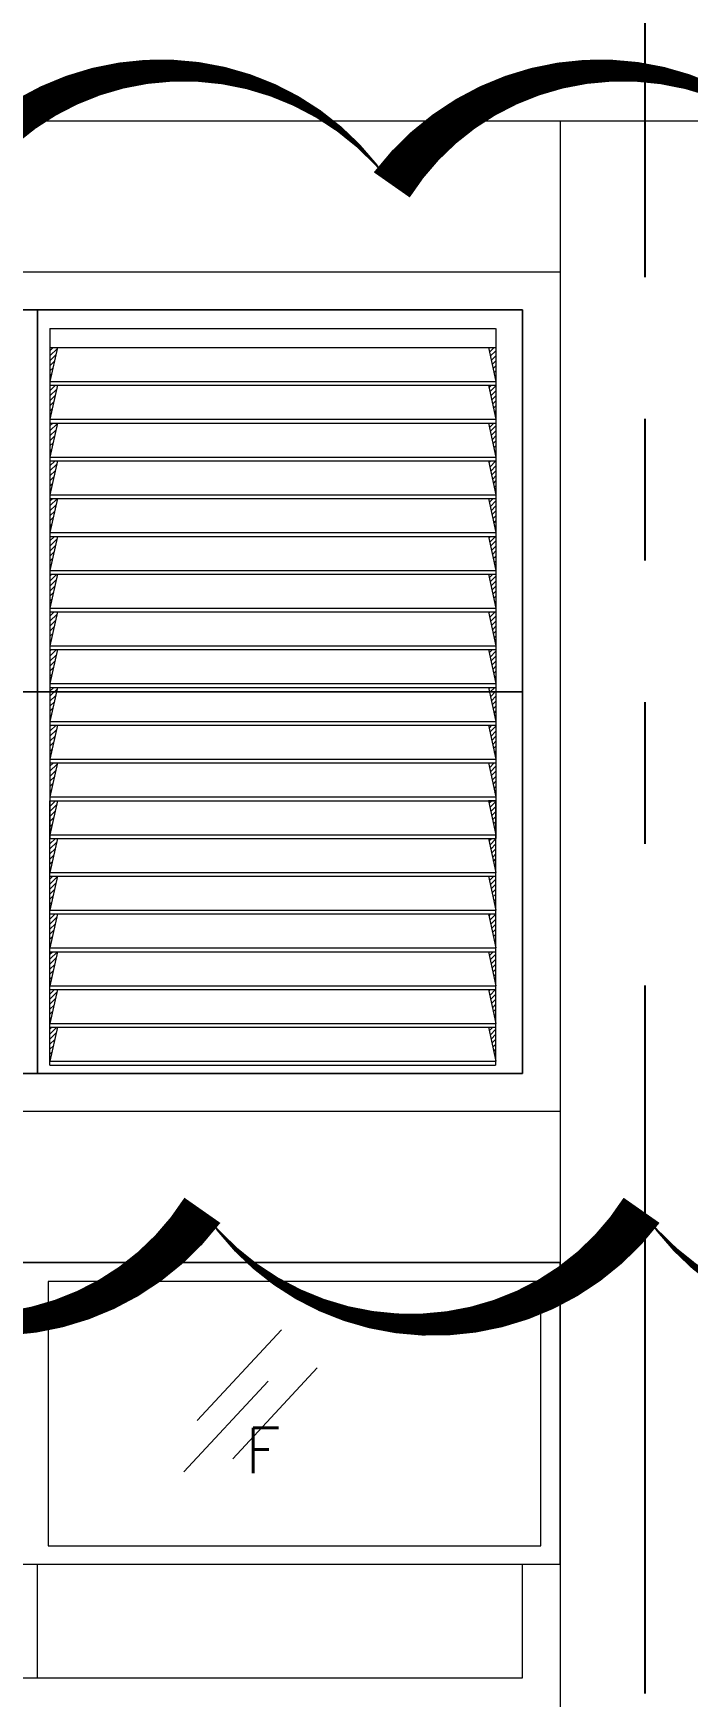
# Model space of a CAD drawing. Header units: inches. Extents: x 10298 to 58665, y -34908 to 21181.
# Drawn here: x 38594 to 40326, y 7716 to 12121 of the extents above; entities that cross this region are included whole.
import ezdxf
from ezdxf import colors
from ezdxf.entities.mleader import LeaderData, LeaderLine
from ezdxf.math import Vec2, Vec3

# ---------------------------------------------------------------- set-up
doc = ezdxf.new("R2010")
doc.units = ezdxf.units.IN
doc.header["$MEASUREMENT"] = 0
for name, pattern in [('CENTER', [2, 1.25, -0.25, 0.25, -0.25]), ('HIDDEN', [0.375, 0.25, -0.125]), ('HIDDEN2', [0.1875, 0.125, -0.0625]), ('PHANTOM', [2.5, 1.25, -0.25, 0.25, -0.25, 0.25, -0.25])]:
    doc.linetypes.add(name, pattern=pattern)
for name, color, linetype in [('1', 1, 'CENTER'), ('M-DIM', 8, 'Continuous'), ('M-HVAC-DUCT-NEW', 5, 'Continuous'), ('M-HVAC-PIPE-NEW', 6, 'HIDDEN2'), ('M-X-BKGD', 8, 'Continuous')]:
    doc.layers.add(name, color=color, linetype=linetype)
doc.layers.add('grid nos', color=253, linetype='Continuous', lineweight=0)
doc.styles.add('RomanS', font='romans.shx', dxfattribs={"width": 0.8})
doc.styles.add('SIMPLEX', font='simplex.shx')

# ---------------------------------------------------------------- blocks, each defined once
blk = doc.blocks.new('GRID')
at = {"layer": 'M-DIM', "linetype": 'PHANTOM', "ltscale": 1500}
blk.add_line((46265.5, 10630.4), (46265.5, 30837.1), dxfattribs=at)
blk = doc.blocks.new('ELEV 1')
at = {"layer": 'M-X-BKGD', "lineweight": 20}
for p, q in [((19040.5, 22294.4), (59990.5, 22294.4)), ((46040.5, 22294.4), (46040.5, 10921.6)), ((41990.5, 21894.4), (46040.5, 21894.4)), ((46040.5, 19671.6), (41990.5, 19671.6)), ((46040.5, 19271.6), (41990.5, 19271.6))]:
    blk.add_line(p, q, dxfattribs=at)
at = {"layer": 'M-X-BKGD', "lineweight": 0}
for p, q in [((42090.5, 21794.4), (45940.5, 21794.4)), ((44657.2, 21794.4), (43373.9, 21794.4)), ((44657.2, 21794.4), (43373.9, 21794.4)), ((44657.2, 21794.4), (43373.9, 21794.4)), ((44657.2, 21794.4), (43373.9, 21794.4)), ((44657.2, 21794.4), (43373.9, 21794.4)), ((44657.2, 21794.4), (43373.9, 21794.4)), ((44657.2, 21794.4), (44657.2, 19771.7)), ((44657.2, 21794.4), (44657.2, 19771.7)), ((45940.5, 21794.4), (44657.2, 21794.4)), ((44657.2, 21794.4), (44657.2, 19771.7)), ((44657.2, 19771.7), (44657.2, 21794.4)), ((44657.2, 21794.4), (44657.2, 19771.7)), ((45940.5, 21794.4), (44657.2, 21794.4)), ((44657.2, 21794.4), (44657.2, 19771.7)), ((44657.2, 19771.7), (44657.2, 21794.4)), ((44657.2, 21794.4), (44657.2, 19771.7)), ((45940.5, 21794.4), (44657.2, 21794.4)), ((44657.2, 21794.4), (44657.2, 19771.7)), ((44657.2, 19771.7), (44657.2, 21794.4)), ((44657.2, 20783), (44657.2, 21794.4)), ((45940.5, 21794.4), (44657.2, 21794.4)), ((44657.2, 21794.4), (44657.2, 20783)), ((44657.2, 21794.4), (44657.2, 19771.7)), ((45940.5, 21794.4), (44657.2, 21794.4)), ((44657.2, 21794.4), (44657.2, 19771.7)), ((44657.2, 19771.7), (44657.2, 21794.4)), ((44657.2, 20783), (44657.2, 21794.4)), ((45940.5, 21794.4), (44657.2, 21794.4)), ((44657.2, 21794.4), (44657.2, 20783)), ((45940.5, 21794.4), (45940.5, 19771.7)), ((45940.5, 19771.7), (45940.5, 21794.4)), ((45940.5, 19771.7), (45940.5, 21794.4)), ((45940.5, 19771.7), (45940.5, 21794.4)), ((45940.5, 20783), (45940.5, 21794.4)), ((45940.5, 19771.7), (45940.5, 21794.4)), ((45940.5, 20783), (45940.5, 21794.4)), ((43373.9, 20783), (44657.2, 20783)), ((44657.2, 20783), (43373.9, 20783)), ((43373.9, 20783), (44657.2, 20783)), ((44657.2, 20783), (43373.9, 20783)), ((45940.5, 20783), (44657.2, 20783)), ((44657.2, 20783), (44657.2, 19771.7)), ((44657.2, 19771.7), (44657.2, 20783)), ((44657.2, 20783), (45940.5, 20783)), ((45940.5, 20783), (44657.2, 20783)), ((44657.2, 20783), (44657.2, 19771.7)), ((44657.2, 19771.7), (44657.2, 20783)), ((44657.2, 20783), (45940.5, 20783)), ((45940.5, 19771.7), (45940.5, 20783)), ((45940.5, 19771.7), (45940.5, 20783)), ((45940.5, 19771.7), (42090.5, 19771.7)), ((43373.9, 19771.7), (44657.2, 19771.7)), ((43373.9, 19771.7), (44657.2, 19771.7)), ((43373.9, 19771.7), (44657.2, 19771.7)), ((43373.9, 19771.7), (44657.2, 19771.7)), ((43373.9, 19771.7), (44657.2, 19771.7)), ((43373.9, 19771.7), (44657.2, 19771.7)), ((44657.2, 19771.7), (45940.5, 19771.7)), ((44657.2, 19771.7), (45940.5, 19771.7)), ((44657.2, 19771.7), (45940.5, 19771.7)), ((44657.2, 19771.7), (45940.5, 19771.7)), ((44657.2, 19771.7), (45940.5, 19771.7)), ((44657.2, 19771.7), (45940.5, 19771.7)), ((41990.5, 19271.6), (46039.4, 19271.6)), ((46039.4, 19271.6), (46039.4, 18471.6)), ((45989.4, 19221.6), (44685.5, 19221.6)), ((44685.5, 19221.6), (44685.5, 18521.6)), ((45989.4, 18521.6), (45989.4, 19221.6)), ((45303, 19093.4), (45080, 18853.1)), ((45397.2, 18992.4), (45174.1, 18752)), ((45268.2, 18957.6), (45045.1, 18717.2)), ((44685.5, 18521.6), (45989.4, 18521.6)), ((46039.4, 18471.6), (41990.5, 18471.6)), ((44657.2, 18171.6), (44657.2, 18471.6)), ((45940.5, 18171.6), (45940.5, 18471.6)), ((42090.5, 18171.6), (45940.5, 18171.6))]:
    blk.add_line(p, q, dxfattribs=at)
at = {"layer": 'M-X-BKGD', "style": 'SIMPLEX'}
blk.add_text('F', height=120, dxfattribs=at).set_placement((45207.5, 18713.5))
blk = doc.blocks.new('louver 1')
at = {"layer": '1', "color": 170, "lineweight": 0}
for p, q in [((85937.1, 98713), (87117.1, 98713)), ((85937.1, 98713), (85937.1, 97363)), ((85937.1, 98713), (85937.1, 97363)), ((87117.1, 98713), (87117.1, 97363)), ((85937.1, 98663), (87117.1, 98663)), ((85937.1, 98573), (87117.1, 98573)), ((85937.1, 98563), (87117.1, 98563)), ((85937.1, 98473), (87117.1, 98473)), ((85937.1, 98463), (87117.1, 98463)), ((85937.1, 98373), (87117.1, 98373)), ((85937.1, 98363), (87117.1, 98363)), ((85937.1, 98273), (87117.1, 98273)), ((85937.1, 98263), (87117.1, 98263)), ((85937.1, 98173), (87117.1, 98173)), ((85937.1, 98163), (87117.1, 98163)), ((85937.1, 98073), (87117.1, 98073)), ((85937.1, 98063), (87117.1, 98063)), ((85937.1, 97973), (87117.1, 97973)), ((85937.1, 97963), (87117.1, 97963)), ((85937.1, 97873), (87117.1, 97873)), ((85937.1, 97863), (87117.1, 97863)), ((85937.1, 97773), (87117.1, 97773)), ((85937.1, 97763), (87117.1, 97763)), ((85937.1, 97673), (87117.1, 97673)), ((85937.1, 97663), (87117.1, 97663)), ((85937.1, 97573), (87117.1, 97573)), ((85937.1, 97563), (87117.1, 97563)), ((85937.1, 97473), (87117.1, 97473)), ((85937.1, 97463), (87117.1, 97463)), ((85937.1, 97373), (87117.1, 97373)), ((85937.1, 97363), (87117.1, 97363)), ((85937.1, 97273), (87117.1, 97273)), ((85937.1, 97263), (87117.1, 97263)), ((85937.1, 97173), (87117.1, 97173)), ((85937.1, 97163), (87117.1, 97163)), ((85937.1, 97073), (87117.1, 97073)), ((85937.1, 97063), (87117.1, 97063)), ((85937.1, 96973), (87117.1, 96973)), ((85937.1, 96963), (87117.1, 96963)), ((85937.1, 96873), (87117.1, 96873)), ((85937.1, 96863), (87117.1, 96863)), ((85937.1, 96773), (87117.1, 96773)), ((85937.1, 96763), (87117.1, 96763))]:
    blk.add_line(p, q, dxfattribs=at)
at = {"layer": 'grid nos', "color": 170, "linetype": 'Continuous', "ltscale": 10000}
for p, q in [((85937.1, 98654.5), (85945.6, 98663)), ((85937.1, 98641.2), (85956.6, 98660.7)), ((85937.1, 98628), (85952.8, 98643.7)), ((85937.1, 98614.7), (85949, 98626.6)), ((87097.5, 98661.4), (87099.1, 98663)), ((87099.9, 98650.5), (87112.4, 98663)), ((87102.3, 98639.7), (87117.1, 98654.5)), ((87104.7, 98628.8), (87117.1, 98641.2)), ((87107.1, 98618), (87117.1, 98628)), ((85937.1, 98601.4), (85945.2, 98609.6)), ((85937.1, 98588.2), (85941.4, 98592.5)), ((87109.5, 98607.1), (87117.1, 98614.7)), ((87111.9, 98596.3), (87117.1, 98601.5)), ((87114.3, 98585.4), (87117.1, 98588.2)), ((85937.1, 98574.9), (85937.6, 98575.5)), ((85937.1, 98561.7), (85938.4, 98563)), ((85937.1, 98548.4), (85951.7, 98563)), ((85937.1, 98535.2), (85954.8, 98552.9)), ((87098.6, 98556.4), (87105.2, 98563)), ((87101, 98545.6), (87117.1, 98561.7)), ((87103.4, 98534.7), (87117.1, 98548.4)), ((87116.7, 98574.6), (87117.1, 98574.9)), ((85937.1, 98521.9), (85951.1, 98535.9)), ((85937.1, 98508.6), (85947.3, 98518.8)), ((85937.1, 98495.4), (85943.5, 98501.8)), ((87105.8, 98523.9), (87117.1, 98535.2)), ((87108.2, 98513), (87117.1, 98521.9)), ((87110.6, 98502.2), (87117.1, 98508.7)), ((87113, 98491.3), (87117.1, 98495.4)), ((85937.1, 98482.1), (85939.7, 98484.7)), ((85937.1, 98455.6), (85944.5, 98463)), ((85937.1, 98442.3), (85956.9, 98462.2)), ((87097.3, 98462.3), (87098, 98463)), ((87099.7, 98451.4), (87111.2, 98463)), ((87102.1, 98440.6), (87117.1, 98455.6)), ((87115.4, 98480.5), (87117.1, 98482.1)), ((85937.1, 98429.1), (85953.1, 98445.1)), ((85937.1, 98415.8), (85949.3, 98428.1)), ((85937.1, 98402.6), (85945.5, 98411)), ((87104.5, 98429.8), (87117.1, 98442.4)), ((87106.9, 98418.9), (87117.1, 98429.1)), ((87109.3, 98408.1), (87117.1, 98415.8)), ((85937.1, 98389.3), (85941.8, 98394)), ((85937.1, 98376.1), (85938, 98376.9)), ((85937.1, 98362.8), (85937.3, 98363)), ((85937.1, 98349.5), (85950.6, 98363)), ((87098.4, 98357.3), (87104, 98363)), ((87100.8, 98346.5), (87117.1, 98362.8)), ((87111.7, 98397.2), (87117.1, 98402.6)), ((87114.1, 98386.4), (87117.1, 98389.3)), ((87116.5, 98375.5), (87117.1, 98376.1)), ((85937.1, 98336.3), (85955.2, 98354.4)), ((85937.1, 98323), (85951.4, 98337.3)), ((85937.1, 98309.8), (85947.6, 98320.3)), ((87103.2, 98335.6), (87117.1, 98349.6)), ((87105.6, 98324.8), (87117.1, 98336.3)), ((87108, 98313.9), (87117.1, 98323)), ((85937.1, 98296.5), (85943.8, 98303.2)), ((85937.1, 98283.2), (85940, 98286.2)), ((87110.4, 98303.1), (87117.1, 98309.8)), ((87112.8, 98292.2), (87117.1, 98296.5)), ((87115.2, 98281.4), (87117.1, 98283.3)), ((85937.1, 98256.7), (85943.4, 98263)), ((85937.1, 98243.5), (85956.6, 98263)), ((85937.1, 98230.2), (85953.4, 98246.6)), ((85937.1, 98217), (85949.7, 98229.5)), ((87099.5, 98252.4), (87110.1, 98263)), ((87101.9, 98241.5), (87117.1, 98256.7)), ((87104.3, 98230.7), (87117.1, 98243.5)), ((87106.7, 98219.8), (87117.1, 98230.2)), ((85937.1, 98203.7), (85945.9, 98212.5)), ((85937.1, 98190.4), (85942.1, 98195.4)), ((87109.1, 98209), (87117.1, 98217)), ((87111.5, 98198.1), (87117.1, 98203.7)), ((87113.9, 98187.3), (87117.1, 98190.5)), ((85937.1, 98177.2), (85938.3, 98178.4)), ((85937.1, 98150.7), (85949.4, 98163)), ((85937.1, 98137.4), (85955.5, 98155.8)), ((87098.2, 98158.3), (87102.9, 98163)), ((87100.6, 98147.4), (87116.2, 98163)), ((87103, 98136.6), (87117.1, 98150.7)), ((87116.3, 98176.4), (87117.1, 98177.2)), ((85937.1, 98124.1), (85951.7, 98138.8)), ((85937.1, 98110.9), (85947.9, 98121.7)), ((85937.1, 98097.6), (85944.1, 98104.7)), ((87105.4, 98125.7), (87117.1, 98137.4)), ((87107.8, 98114.9), (87117.1, 98124.2)), ((87110.2, 98104), (87117.1, 98110.9)), ((87112.6, 98093.2), (87117.1, 98097.6)), ((85937.1, 98084.4), (85940.3, 98087.6)), ((85937.1, 98057.9), (85942.3, 98063)), ((85937.1, 98044.6), (85955.5, 98063)), ((87099.3, 98053.3), (87109, 98063)), ((87101.7, 98042.4), (87117.1, 98057.9)), ((87115, 98082.3), (87117.1, 98084.4)), ((85937.1, 98031.3), (85953.8, 98048)), ((85937.1, 98018.1), (85950, 98031)), ((85937.1, 98004.8), (85946.2, 98013.9)), ((87104.1, 98031.6), (87117.1, 98044.6)), ((87106.5, 98020.7), (87117.1, 98031.4)), ((87108.9, 98009.9), (87117.1, 98018.1)), ((85937.1, 97991.6), (85942.4, 97996.9)), ((85937.1, 97978.3), (85938.6, 97979.8)), ((87111.3, 97999.1), (87117.1, 98004.8)), ((87113.7, 97988.2), (87117.1, 97991.6)), ((87116.1, 97977.4), (87117.1, 97978.3)), ((85937.1, 97951.8), (85948.3, 97963)), ((85937.1, 97938.5), (85955.8, 97957.2)), ((85937.1, 97925.3), (85952, 97940.2)), ((85937.1, 97912), (85948.2, 97923.2)), ((87097.9, 97959.2), (87101.8, 97963)), ((87100.4, 97948.3), (87115, 97963)), ((87102.8, 97937.5), (87117.1, 97951.8)), ((87105.2, 97926.6), (87117.1, 97938.5)), ((87107.6, 97915.8), (87117.1, 97925.3)), ((85937.1, 97898.8), (85944.5, 97906.1)), ((85937.1, 97885.5), (85940.7, 97889.1)), ((87110, 97904.9), (87117.1, 97912)), ((87112.4, 97894.1), (87117.1, 97898.8)), ((87114.8, 97883.2), (87117.1, 97885.5)), ((85937.1, 97859), (85941.1, 97863)), ((85937.1, 97845.7), (85954.4, 97863)), ((85937.1, 97832.5), (85954.1, 97849.5)), ((87099.1, 97854.2), (87107.9, 97863)), ((87101.5, 97843.4), (87117.1, 97859)), ((87103.9, 97832.5), (87117.1, 97845.7)), ((85937.1, 97819.2), (85950.3, 97832.4)), ((85937.1, 97805.9), (85946.5, 97815.4)), ((85937.1, 97792.7), (85942.7, 97798.3)), ((87106.3, 97821.7), (87117.1, 97832.5)), ((87108.7, 97810.8), (87117.1, 97819.2)), ((87111.1, 97800), (87117.1, 97806)), ((87113.5, 97789.1), (87117.1, 97792.7)), ((85937.1, 97779.4), (85938.9, 97781.3)), ((85937.1, 97752.9), (85947.2, 97763)), ((85937.1, 97739.7), (85956.1, 97758.7)), ((87097.7, 97760.1), (87100.7, 97763)), ((87100.2, 97749.2), (87113.9, 97763)), ((87102.6, 97738.4), (87117.1, 97752.9)), ((87115.9, 97778.3), (87117.1, 97779.4)), ((85937.1, 97726.4), (85952.3, 97741.7)), ((85937.1, 97713.1), (85948.6, 97724.6)), ((85937.1, 97699.9), (85944.8, 97707.6)), ((87105, 97727.6), (87117.1, 97739.7)), ((87107.4, 97716.7), (87117.1, 97726.4)), ((87109.8, 97705.9), (87117.1, 97713.2)), ((85937.1, 97686.6), (85941, 97690.5)), ((85937.1, 97673.4), (85937.2, 97673.5)), ((85937.1, 97660.1), (85940, 97663)), ((85937.1, 97646.8), (85953.3, 97663)), ((87098.8, 97655.1), (87106.7, 97663)), ((87101.3, 97644.3), (87117.1, 97660.1)), ((87112.2, 97695), (87117.1, 97699.9)), ((87114.6, 97684.2), (87117.1, 97686.6)), ((87117, 97673.3), (87117.1, 97673.4)), ((85937.1, 97633.6), (85954.4, 97650.9)), ((85937.1, 97620.3), (85950.6, 97633.9)), ((85937.1, 97607.1), (85946.8, 97616.8)), ((87103.7, 97633.4), (87117.1, 97646.9)), ((87106.1, 97622.6), (87117.1, 97633.6)), ((87108.5, 97611.7), (87117.1, 97620.3)), ((85937.1, 97593.8), (85943, 97599.8)), ((85937.1, 97580.6), (85939.3, 97582.7)), ((87110.9, 97600.9), (87117.1, 97607.1)), ((87113.3, 97590), (87117.1, 97593.8)), ((87115.7, 97579.2), (87117.1, 97580.6)), ((85937.1, 97554), (85946.1, 97563)), ((85937.1, 97540.8), (85956.5, 97560.1)), ((85937.1, 97527.5), (85952.7, 97543.1)), ((85937.1, 97514.3), (85948.9, 97526.1)), ((87097.5, 97561), (87099.5, 97563)), ((87099.9, 97550.2), (87112.8, 97563)), ((87102.4, 97539.3), (87117.1, 97554.1)), ((87104.8, 97528.5), (87117.1, 97540.8)), ((87107.2, 97517.6), (87117.1, 97527.5)), ((85937.1, 97501), (85945.1, 97509)), ((85937.1, 97487.7), (85941.3, 97492)), ((87109.6, 97506.8), (87117.1, 97514.3)), ((87112, 97495.9), (87117.1, 97501)), ((87114.4, 97485.1), (87117.1, 97487.8)), ((85937.1, 97474.5), (85937.5, 97474.9)), ((85937.1, 97461.2), (85938.9, 97463)), ((85937.1, 97448), (85952.1, 97463)), ((85937.1, 97434.7), (85954.7, 97452.3)), ((87098.6, 97456.1), (87105.6, 97463)), ((87101.1, 97445.2), (87117.1, 97461.2)), ((87103.5, 97434.4), (87117.1, 97448)), ((87116.8, 97474.2), (87117.1, 97474.5)), ((85937.1, 97421.5), (85950.9, 97435.3)), ((85937.1, 97408.2), (85947.1, 97418.3)), ((85937.1, 97394.9), (85943.4, 97401.2)), ((87105.9, 97423.5), (87117.1, 97434.7)), ((87108.3, 97412.7), (87117.1, 97421.5)), ((87110.7, 97401.8), (87117.1, 97408.2)), ((87113.1, 97391), (87117.1, 97395)), ((85937.1, 97381.7), (85939.6, 97384.2)), ((85937.1, 97361.7), (85938.4, 97363)), ((85937.1, 97348.4), (85951.7, 97363)), ((85937.1, 97335.2), (85954.8, 97352.9)), ((87098.6, 97356.4), (87105.2, 97363)), ((87101, 97345.6), (87117.1, 97361.7)), ((87103.4, 97334.7), (87117.1, 97348.4)), ((87115.5, 97380.1), (87117.1, 97381.7)), ((85937.1, 97321.9), (85951.1, 97335.9)), ((85937.1, 97308.6), (85947.3, 97318.8)), ((87105.8, 97323.9), (87117.1, 97335.2)), ((87108.2, 97313), (87117.1, 97321.9)), ((87110.6, 97302.2), (87117.1, 97308.7)), ((85937.1, 97295.4), (85943.5, 97301.8)), ((85937.1, 97282.1), (85939.7, 97284.7)), ((85937.1, 97255.6), (85944.5, 97263)), ((85937.1, 97242.3), (85956.9, 97262.2)), ((87097.3, 97262.3), (87098, 97263)), ((87099.7, 97251.4), (87111.2, 97263)), ((87113, 97291.3), (87117.1, 97295.4)), ((87115.4, 97280.5), (87117.1, 97282.1)), ((85937.1, 97229.1), (85953.1, 97245.1)), ((85937.1, 97215.8), (85949.3, 97228.1)), ((87102.1, 97240.6), (87117.1, 97255.6)), ((87104.5, 97229.8), (87117.1, 97242.4)), ((87106.9, 97218.9), (87117.1, 97229.1)), ((85937.1, 97202.6), (85945.5, 97211)), ((85937.1, 97189.3), (85941.8, 97194)), ((85937.1, 97176.1), (85938, 97176.9)), ((87109.3, 97208.1), (87117.1, 97215.8)), ((87111.7, 97197.2), (87117.1, 97202.6)), ((87114.1, 97186.4), (87117.1, 97189.3)), ((87116.5, 97175.5), (87117.1, 97176.1)), ((85937.1, 97162.8), (85937.3, 97163)), ((85937.1, 97149.5), (85950.6, 97163)), ((85937.1, 97136.3), (85955.2, 97154.4)), ((85937.1, 97123), (85951.4, 97137.3)), ((87098.4, 97157.3), (87104, 97163)), ((87100.8, 97146.5), (87117.1, 97162.8)), ((87103.2, 97135.6), (87117.1, 97149.6)), ((87105.6, 97124.8), (87117.1, 97136.3)), ((85937.1, 97109.8), (85947.6, 97120.3)), ((85937.1, 97096.5), (85943.8, 97103.2)), ((85937.1, 97083.2), (85940, 97086.2)), ((87108, 97113.9), (87117.1, 97123)), ((87110.4, 97103.1), (87117.1, 97109.8)), ((87112.8, 97092.2), (87117.1, 97096.5)), ((85937.1, 97056.7), (85943.4, 97063)), ((85937.1, 97043.5), (85956.6, 97063)), ((85937.1, 97030.2), (85953.4, 97046.6)), ((87099.5, 97052.4), (87110.1, 97063)), ((87101.9, 97041.5), (87117.1, 97056.7)), ((87104.3, 97030.7), (87117.1, 97043.5)), ((87115.2, 97081.4), (87117.1, 97083.3)), ((85937.1, 97017), (85949.7, 97029.5)), ((85937.1, 97003.7), (85945.9, 97012.5)), ((87106.7, 97019.8), (87117.1, 97030.2)), ((87109.1, 97009), (87117.1, 97017)), ((87111.5, 96998.1), (87117.1, 97003.7)), ((85937.1, 96990.4), (85942.1, 96995.4)), ((85937.1, 96977.2), (85938.3, 96978.4)), ((85937.1, 96950.7), (85949.4, 96963)), ((85937.1, 96937.4), (85955.5, 96955.8)), ((87098.2, 96958.3), (87102.9, 96963)), ((87100.6, 96947.4), (87116.2, 96963)), ((87113.9, 96987.3), (87117.1, 96990.5)), ((87116.3, 96976.4), (87117.1, 96977.2)), ((85937.1, 96924.1), (85951.7, 96938.8)), ((85937.1, 96910.9), (85947.9, 96921.7)), ((87103, 96936.6), (87117.1, 96950.7)), ((87105.4, 96925.7), (87117.1, 96937.4)), ((87107.8, 96914.9), (87117.1, 96924.2)), ((87110.2, 96904), (87117.1, 96910.9)), ((85937.1, 96897.6), (85944.1, 96904.7)), ((85937.1, 96884.4), (85940.3, 96887.6)), ((87112.6, 96893.2), (87117.1, 96897.6)), ((87115, 96882.3), (87117.1, 96884.4)), ((85937.1, 96857.9), (85942.3, 96863)), ((85937.1, 96844.6), (85955.5, 96863)), ((85937.1, 96831.3), (85953.8, 96848)), ((85937.1, 96818.1), (85950, 96831)), ((87099.3, 96853.3), (87109, 96863)), ((87101.7, 96842.4), (87117.1, 96857.9)), ((87104.1, 96831.6), (87117.1, 96844.6)), ((87106.5, 96820.7), (87117.1, 96831.4)), ((85937.1, 96804.8), (85946.2, 96813.9)), ((85937.1, 96791.6), (85942.4, 96796.9)), ((85937.1, 96778.3), (85938.6, 96779.8)), ((87108.9, 96809.9), (87117.1, 96818.1)), ((87111.3, 96799.1), (87117.1, 96804.8)), ((87113.7, 96788.2), (87117.1, 96791.6)), ((87116.1, 96777.4), (87117.1, 96778.3))]:
    blk.add_line(p, q, dxfattribs=at)
at = {"layer": 'grid nos', "color": 170, "linetype": 'HIDDEN', "ltscale": 10000}
for p, q in [((85957.1, 98663), (85937.1, 98573)), ((87097.1, 98663), (87117.1, 98573)), ((85957.1, 98563), (85937.1, 98473)), ((87097.1, 98563), (87117.1, 98473)), ((85957.1, 98463), (85937.1, 98373)), ((87097.1, 98463), (87117.1, 98373)), ((85957.1, 98363), (85937.1, 98273)), ((87097.1, 98363), (87117.1, 98273)), ((85957.1, 98263), (85937.1, 98173)), ((87097.1, 98263), (87117.1, 98173)), ((85957.1, 98163), (85937.1, 98073)), ((87097.1, 98163), (87117.1, 98073)), ((85957.1, 98063), (85937.1, 97973)), ((87097.1, 98063), (87117.1, 97973)), ((85957.1, 97963), (85937.1, 97873)), ((87097.1, 97963), (87117.1, 97873)), ((85957.1, 97863), (85937.1, 97773)), ((87097.1, 97863), (87117.1, 97773)), ((85957.1, 97763), (85937.1, 97673)), ((87097.1, 97763), (87117.1, 97673)), ((85957.1, 97663), (85937.1, 97573)), ((87097.1, 97663), (87117.1, 97573)), ((85957.1, 97563), (85937.1, 97473)), ((87097.1, 97563), (87117.1, 97473)), ((85937.1, 97373), (85937.1, 97463)), ((85937.1, 97463), (85957.1, 97463)), ((85957.1, 97463), (85937.1, 97373)), ((85937.1, 96763), (85937.1, 97463)), ((87117.1, 97463), (87097.1, 97463)), ((87097.1, 97463), (87117.1, 97373)), ((87117.1, 96763), (87117.1, 97463)), ((85957.1, 97363), (85937.1, 97273)), ((87097.1, 97363), (87117.1, 97273)), ((85957.1, 97263), (85937.1, 97173)), ((87097.1, 97263), (87117.1, 97173)), ((85957.1, 97163), (85937.1, 97073)), ((87097.1, 97163), (87117.1, 97073)), ((85957.1, 97063), (85937.1, 96973)), ((87097.1, 97063), (87117.1, 96973)), ((85957.1, 96963), (85937.1, 96873)), ((87097.1, 96963), (87117.1, 96873)), ((85957.1, 96863), (85937.1, 96773)), ((87097.1, 96863), (87117.1, 96773))]:
    blk.add_line(p, q, dxfattribs=at)

msp = doc.modelspace()

# ---------------------------------------------------------------- linework, layer by layer
at = {"layer": 'M-HVAC-DUCT-NEW', "color": 2}
for points in [[(49792, 11491.4, 0, 116.2, 0.520567), (48839.7, 11719.2, 0, 116.2, 0.520567), (47677.5, 11719.2, 0, 116.2, 0.520567), (46515.4, 11719.2, 0, 116.2, 0.520567), (45353.2, 11719.2, 0, 116.2, 0.520567), (44191, 11719.2, 0, 116.2, 0.520567), (43028.9, 11719.2, 0, 116.2, 0.520567), (41866.7, 11719.2, 0, 116.2, 0.520567), (40704.5, 11719.2, 0, 116.2, 0.520567), (39542.4, 11719.2, 0, 116.2, 0.520567), (38380.2, 11719.2, 0, 116.2, 0.520567), (37218, 11719.2, 0, 116.2, 0.520567), (36055.8, 11719.2, 0, 116.2, 0.520567), (34893.7, 11719.2, 0, 116.2, 0.520567), (33731.5, 11719.2, 0, 116.2, 0.520567), (32569.3, 11719.2, 0, 116.2, 0.520567), (31407.2, 11719.2, 0, 116.2, 0.520567), (30245, 11719.2, 0, 116.2, 0.520567)], [(30906.2, 9003.8, 0, 116.2, 0.520567), (32068.4, 9003.8, 0, 116.2, 0.520567), (33230.6, 9003.8, 0, 116.2, 0.520567), (34392.7, 9003.8, 0, 116.2, 0.520567), (35554.9, 9003.8, 0, 116.2, 0.520567), (36717.1, 9003.8, 0, 116.2, 0.520567), (37879.2, 9003.8, 0, 116.2, 0.520567), (39041.4, 9003.8, 0, 116.2, 0.520567), (40203.6, 9003.8, 0, 116.2, 0.520567), (41365.8, 9003.8, 0, 116.2, 0.520567), (42527.9, 9003.8, 0, 116.2, 0.520567), (43690.1, 9003.8, 0, 116.2, 0.520567), (44852.3, 9003.8, 0, 116.2, 0.520567), (46014.4, 9003.8, 0, 116.2, 0.520567), (47176.6, 9003.8, 0, 116.2, 0.520567), (48338.8, 9003.8, 0, 116.2, 0.520567), (49403.3, 9462.1, 0, 116.2, 0.520567)]]:
    msp.add_lwpolyline(points, format="xyseb", dxfattribs=at)

# ---------------------------------------------------------------- block references
at = {"color": 251, "true_color": 0x636466}
msp.add_blockref('louver 1', (-47299, -87374.5), dxfattribs=at)
at = {"layer": 'M-X-BKGD'}
for name in ['GRID', 'ELEV 1']:
    msp.add_blockref(name, (-6052.4, -10405.9), dxfattribs=at)

# ---------------------------------------------------------------- next in the draw order: leaders
at = {"layer": 'M-HVAC-PIPE-NEW'}
ml = msp.add_multileader_mtext('Standard', dxfattribs=at)
ml.set_content('RAIN PROOF LOUVERS\\P(TYP.)', color=2, style='RomanS')
ml.set_leader_properties(color=2)
ml.build(insert=Vec2(0, 0))
ml.multileader.update_dxf_attribs({"dogleg_length": 16769.6, "arrow_head_size": 600})
ctx = ml.context
ctx.base_point, ctx.char_height, ctx.arrow_head_size, ctx.landing_gap_size, ctx.plane_origin = Vec3(37310.7, 14855.7), 600, 600, 1000, Vec3(39748.4, 22253.2)
notes = []
notes.append((ctx, [(0, (1, 1, 0), (34848.3, 14855.7), (1, 0), 2462.4, [(0, [(34848.3, 12020.2)], 0, [])])]))
ctx.mtext.insert, ctx.mtext.flow_direction = Vec3(38310.7, 15255.7), 5
ctx.mtext.has_bg_fill, ctx.mtext.bg_color, ctx.mtext.bg_scale_factor, ctx.mtext.bg_transparency, ctx.mtext.use_window_bg_color = 1, -1023410167, 1.5, 0, 1
for ctx, leaders in notes:
    for number, flags, end, landing, length, lines in leaders:
        leader = LeaderData()
        leader.index, (leader.has_last_leader_line, leader.has_dogleg_vector, leader.attachment_direction) = number, flags
        leader.last_leader_point, leader.dogleg_vector, leader.dogleg_length = Vec3(end), Vec3(landing), length
        for number, points, colour, breaks in lines:
            line = LeaderLine()
            line.index, line.vertices, line.color, line.breaks = number, Vec3.list(points), colors.encode_raw_color(colour), breaks
            leader.lines.append(line)
        ctx.leaders.append(leader)

doc.saveas('drawing.dxf')
